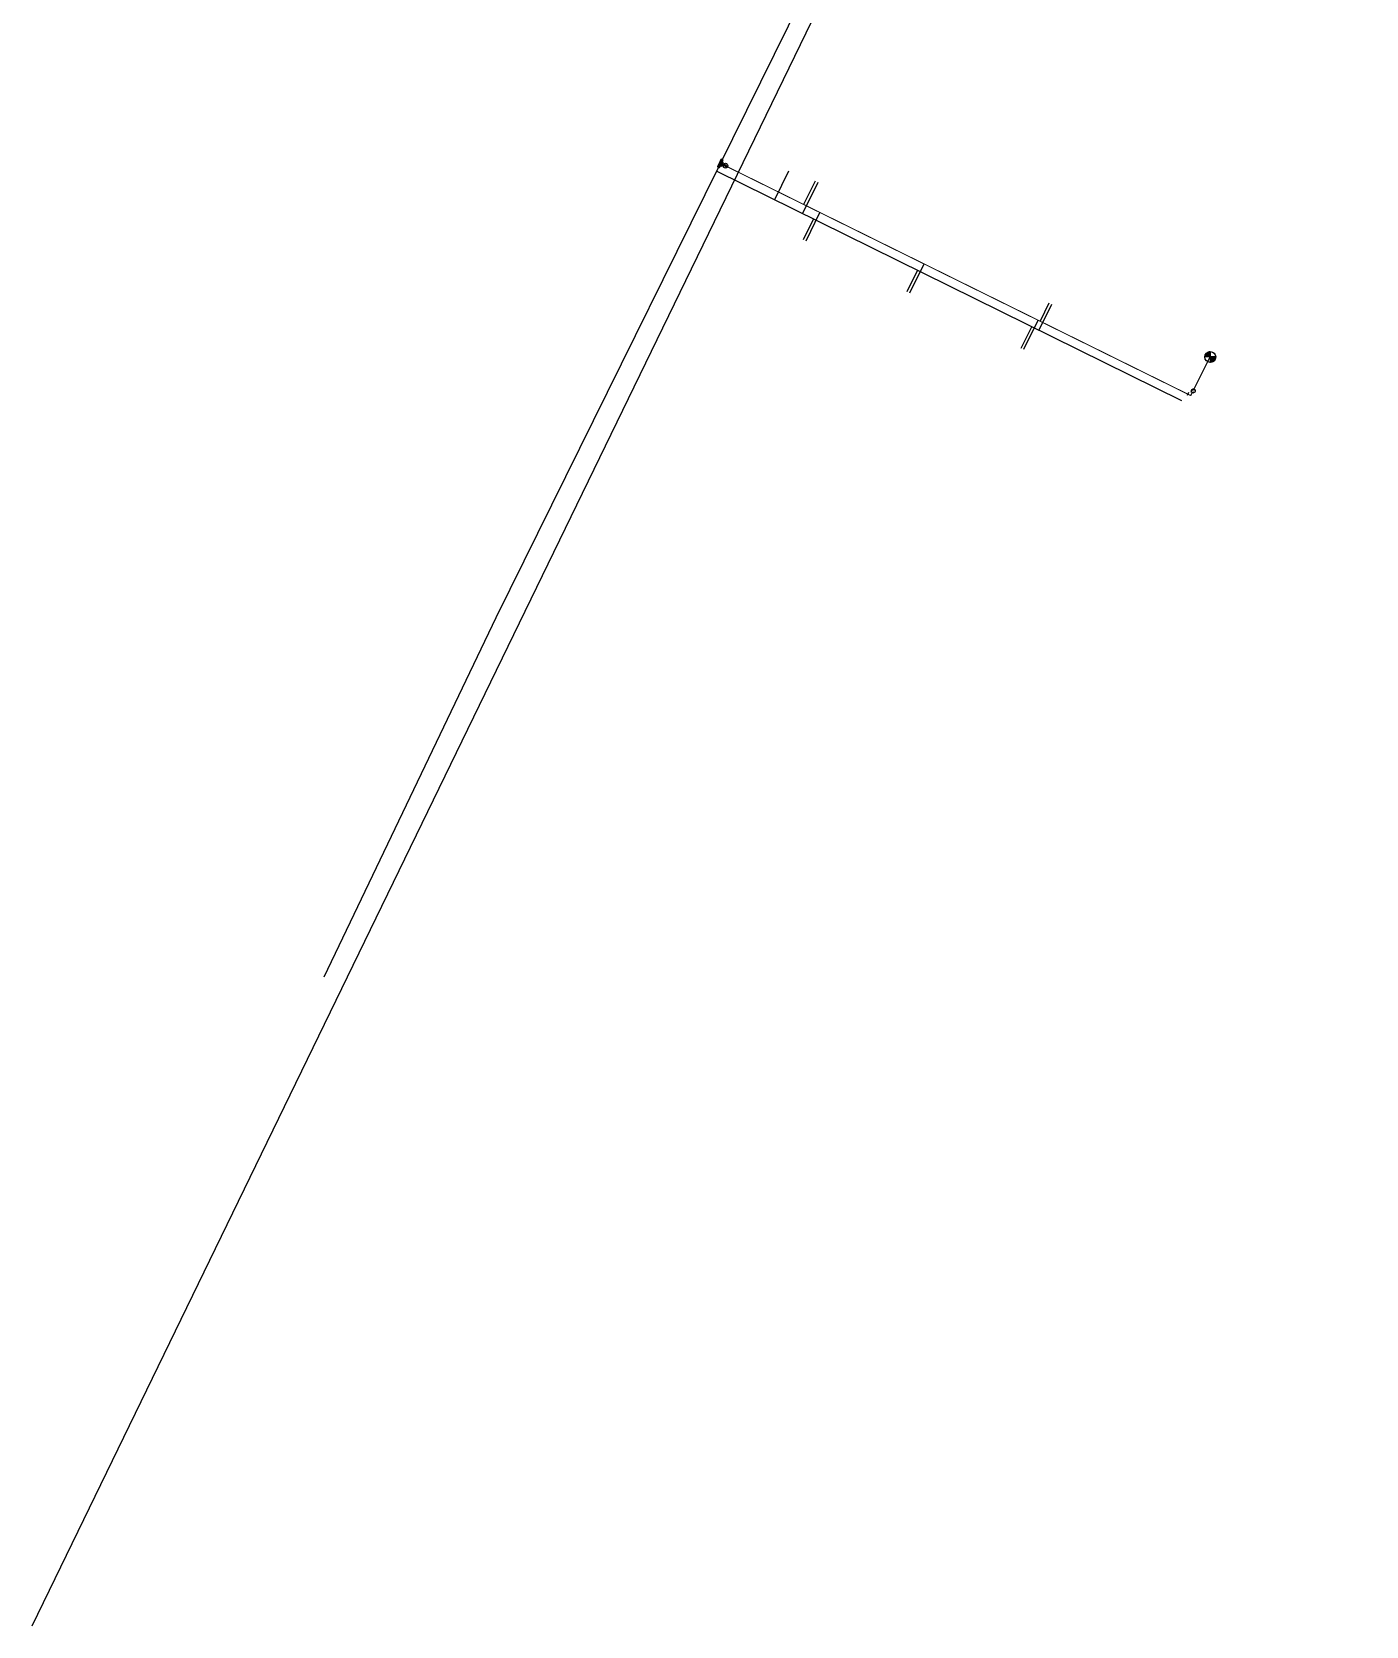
# Model space of a CAD drawing. Extents: x 10585 to 11359, y 10084 to 11560.
# Drawn here: x 10642 to 11102, y 10084 to 10633 of the extents above; entities that cross this region are included whole.
import ezdxf
from ezdxf.lldxf.tags import DXFTag

# ---------------------------------------------------------------- set-up
doc = ezdxf.new("R2010")
doc.units = 0
doc.header["$MEASUREMENT"] = 0
doc.set_wipeout_variables(frame=1)
for name, color, linetype in [('CU-WATR', 160, 'REC_WATER'), ('CU-WATR-E', 142, 'REC_WATER 08-INCH'), ('MON_LINE', 6, 'Continuous')]:
    doc.layers.add(name, color=color, linetype=linetype)
tags = doc.linetypes.add('HREC_WATER 04-INCH', pattern='A,0.75,-0.25,[4,REC_LStyles.shx,S=1,R=0,X=0,Y=0],-0.25,0.75', length=2).pattern_tags.tags
tags[6] = DXFTag(74, 12)
doc.linetypes.add('REC_WATER', pattern='A,1.5,-0.125,[107,REC_LStyles.shx,S=1,R=0,X=0,Y=0],-0.125,1.5', length=3.25)
doc.linetypes.add('REC_WATER 08-INCH', pattern='A,1.5,-0.25,[8,REC_LStyles.shx,S=1,R=0,X=0,Y=0],-0.25,1.5', length=3.5)

# ---------------------------------------------------------------- blocks, each defined once
blk = doc.blocks.new('TAPPING-SLEEVE')
for p, q in [((0.058, 0.134), (-0.058, 0.134)), ((0.058, 0.067), (-0.058, 0.067)), ((0.058, 0), (-0.058, 0)), ((-0.046, 0.174), (-0.046, -0.174)), ((0.046, 0.174), (-0.046, 0.174)), ((0.046, -0.174), (0.046, 0.174)), ((0.092, -0.1), (0.092, 0.1)), ((0.154, 0.071), (0.295, -0.071)), ((0.295, 0.071), (0.154, -0.071)), ((0.058, -0.067), (-0.058, -0.067)), ((0.058, -0.134), (-0.058, -0.134)), ((0.046, -0.174), (-0.046, -0.174))]:
    blk.add_line(p, q)
blk.add_circle((0.225, 0), 0.1)
blk = doc.blocks.new('*X37')
at = {"color": 0}
for p, q in [((5231.054, 5445.11), (5231.126, 5445.181)), ((5231.054, 5445.111), (5231.124, 5445.181)), ((5231.054, 5445.113), (5231.122, 5445.181)), ((5231.055, 5445.115), (5231.12, 5445.181)), ((5231.055, 5445.109), (5231.127, 5445.18)), ((5231.055, 5445.117), (5231.118, 5445.18)), ((5231.055, 5445.119), (5231.116, 5445.18)), ((5231.055, 5445.121), (5231.114, 5445.18)), ((5231.056, 5445.124), (5231.112, 5445.179)), ((5231.056, 5445.126), (5231.109, 5445.179)), ((5231.057, 5445.109), (5231.127, 5445.178)), ((5231.057, 5445.128), (5231.107, 5445.178)), ((5231.058, 5445.131), (5231.104, 5445.178)), ((5231.059, 5445.109), (5231.127, 5445.177)), ((5231.059, 5445.133), (5231.102, 5445.177)), ((5231.06, 5445.109), (5231.127, 5445.175)), ((5231.06, 5445.136), (5231.099, 5445.175)), ((5231.061, 5445.139), (5231.096, 5445.174)), ((5231.062, 5445.109), (5231.127, 5445.173)), ((5231.063, 5445.143), (5231.092, 5445.172)), ((5231.064, 5445.109), (5231.127, 5445.171)), ((5231.065, 5445.147), (5231.088, 5445.17)), ((5231.066, 5445.109), (5231.127, 5445.17)), ((5231.067, 5445.109), (5231.127, 5445.168)), ((5231.069, 5445.109), (5231.127, 5445.166)), ((5231.07, 5445.153), (5231.082, 5445.166)), ((5231.071, 5445.109), (5231.127, 5445.164)), ((5231.073, 5445.109), (5231.127, 5445.162)), ((5231.074, 5445.109), (5231.127, 5445.161)), ((5231.076, 5445.109), (5231.127, 5445.159)), ((5231.078, 5445.109), (5231.127, 5445.157)), ((5231.08, 5445.109), (5231.127, 5445.155)), ((5231.082, 5445.109), (5231.127, 5445.154)), ((5231.083, 5445.109), (5231.127, 5445.152)), ((5231.085, 5445.109), (5231.127, 5445.15)), ((5231.087, 5445.109), (5231.127, 5445.148)), ((5231.089, 5445.109), (5231.127, 5445.147)), ((5231.09, 5445.109), (5231.127, 5445.145)), ((5231.092, 5445.109), (5231.127, 5445.143)), ((5231.094, 5445.109), (5231.127, 5445.141)), ((5231.096, 5445.109), (5231.127, 5445.139)), ((5231.097, 5445.109), (5231.127, 5445.138)), ((5231.099, 5445.109), (5231.127, 5445.136)), ((5231.101, 5445.109), (5231.127, 5445.134)), ((5231.103, 5445.109), (5231.127, 5445.132)), ((5231.105, 5445.109), (5231.127, 5445.131)), ((5231.106, 5445.109), (5231.127, 5445.129)), ((5231.108, 5445.109), (5231.127, 5445.127)), ((5231.11, 5445.109), (5231.127, 5445.125)), ((5231.112, 5445.109), (5231.127, 5445.124)), ((5231.113, 5445.109), (5231.127, 5445.122)), ((5231.115, 5445.109), (5231.127, 5445.12)), ((5231.117, 5445.109), (5231.127, 5445.118)), ((5231.119, 5445.109), (5231.127, 5445.116)), ((5231.12, 5445.109), (5231.127, 5445.115)), ((5231.122, 5445.109), (5231.127, 5445.113)), ((5231.124, 5445.109), (5231.127, 5445.111)), ((5231.126, 5445.109), (5231.127, 5445.109)), ((5231.127, 5445.108), (5231.128, 5445.109)), ((5231.127, 5445.106), (5231.129, 5445.109)), ((5231.127, 5445.104), (5231.131, 5445.109)), ((5231.127, 5445.102), (5231.133, 5445.109)), ((5231.127, 5445.101), (5231.135, 5445.109)), ((5231.127, 5445.099), (5231.136, 5445.109)), ((5231.127, 5445.097), (5231.138, 5445.109)), ((5231.127, 5445.095), (5231.14, 5445.109)), ((5231.127, 5445.094), (5231.142, 5445.109)), ((5231.127, 5445.092), (5231.143, 5445.109)), ((5231.127, 5445.09), (5231.145, 5445.109)), ((5231.127, 5445.088), (5231.147, 5445.109)), ((5231.127, 5445.086), (5231.149, 5445.109)), ((5231.127, 5445.085), (5231.151, 5445.109)), ((5231.127, 5445.083), (5231.152, 5445.109)), ((5231.127, 5445.081), (5231.154, 5445.109)), ((5231.127, 5445.079), (5231.156, 5445.109)), ((5231.127, 5445.078), (5231.158, 5445.109)), ((5231.127, 5445.076), (5231.159, 5445.109)), ((5231.127, 5445.074), (5231.161, 5445.109)), ((5231.127, 5445.072), (5231.163, 5445.109)), ((5231.127, 5445.071), (5231.165, 5445.109)), ((5231.127, 5445.069), (5231.166, 5445.109)), ((5231.127, 5445.067), (5231.168, 5445.109)), ((5231.127, 5445.065), (5231.17, 5445.109)), ((5231.127, 5445.063), (5231.172, 5445.109)), ((5231.127, 5445.062), (5231.173, 5445.109)), ((5231.127, 5445.06), (5231.175, 5445.109)), ((5231.127, 5445.058), (5231.177, 5445.109)), ((5231.127, 5445.056), (5231.179, 5445.109)), ((5231.127, 5445.055), (5231.181, 5445.109)), ((5231.127, 5445.053), (5231.182, 5445.109)), ((5231.127, 5445.051), (5231.184, 5445.109)), ((5231.127, 5445.049), (5231.186, 5445.109)), ((5231.127, 5445.048), (5231.188, 5445.109)), ((5231.127, 5445.046), (5231.189, 5445.109)), ((5231.127, 5445.044), (5231.191, 5445.109)), ((5231.127, 5445.042), (5231.193, 5445.109)), ((5231.127, 5445.04), (5231.195, 5445.109)), ((5231.127, 5445.039), (5231.196, 5445.109)), ((5231.127, 5445.037), (5231.198, 5445.109)), ((5231.128, 5445.036), (5231.199, 5445.107)), ((5231.13, 5445.036), (5231.199, 5445.106)), ((5231.131, 5445.036), (5231.199, 5445.104)), ((5231.133, 5445.037), (5231.199, 5445.102)), ((5231.135, 5445.037), (5231.198, 5445.1)), ((5231.137, 5445.037), (5231.198, 5445.098)), ((5231.139, 5445.037), (5231.198, 5445.096)), ((5231.142, 5445.038), (5231.197, 5445.094)), ((5231.144, 5445.038), (5231.197, 5445.091)), ((5231.146, 5445.039), (5231.196, 5445.089)), ((5231.149, 5445.04), (5231.195, 5445.086)), ((5231.152, 5445.041), (5231.194, 5445.084)), ((5231.155, 5445.042), (5231.193, 5445.081)), ((5231.158, 5445.043), (5231.192, 5445.077)), ((5231.161, 5445.045), (5231.19, 5445.074)), ((5231.166, 5445.048), (5231.187, 5445.069)), ((5231.172, 5445.053), (5231.183, 5445.063))]:
    blk.add_line(p, q, dxfattribs=at)
blk = doc.blocks.new('FH')
for p, q in [((0.155, 0), (-0.155, 0)), ((0, 0.155), (0, -0.155))]:
    blk.add_line(p, q)
blk.add_circle((0, 0), 0.155)
at = {"xscale": 2.139999999999986, "yscale": 2.139999999999986, "zscale": 2.139999999999986}
blk.add_blockref('*X37', (-11194.611, -11652.532), dxfattribs=at)
blk = doc.blocks.new('VALVE GATE PHX')
blk.add_line((0.47, 0.48), (-0.47, -0.48))
for points in [[(0.48, -0.47), (-0.48, 0.48), (0.47, 0.48)], [(-0.48, -0.48), (0.48, -0.47)]]:
    blk.add_lwpolyline(points)
blk.add_wipeout([(-0.47, 0.47), (0.47, 0.48), (0, 0)])
blk.add_wipeout([(-0.47, -0.47), (0.47, -0.47), (0, 0)])
blk.add_circle((0, 0), 0.67)
blk = doc.blocks.new('90-BEND')
for p, q in [((0.05, 0.1), (-0.05, 0.1)), ((0.1, -0.05), (0.1, 0.05))]:
    blk.add_line(p, q)

msp = doc.modelspace()

# ---------------------------------------------------------------- linework, layer by layer
at = {"layer": 'CU-WATR'}
msp.add_line((10902.51, 10585.3), (10897.66, 10575.47), dxfattribs=at)
at = {"layer": 'CU-WATR', "linetype": 'HREC_WATER 04-INCH'}
for p, q in [((10911.7, 10581.85), (10907.75, 10573.84)), ((10908.57, 10561.33), (10913.38, 10571.06)), ((10944.4, 10543.38), (10949.31, 10553.32)), ((10992.35, 10539.75), (10989.3, 10533.58)), ((10983.71, 10523.89), (10988.65, 10533.9)), ((11041.33, 10507.9), (11048.02, 10521.24))]:
    msp.add_line(p, q, dxfattribs=at)
at = {"layer": 'CU-WATR', "linetype": 'HREC_WATER 04-INCH', "const_width": 0.333}
msp.add_lwpolyline([(11041.33, 10507.9), (10879.06, 10588)], dxfattribs=at)
at = {"layer": 'CU-WATR-E', "linetype": 'HREC_WATER 04-INCH'}
for p, q in [((10801.75, 10431.4), (10958.57, 10749.07)), ((11038.18, 10506.1), (10877.73, 10585.31)), ((10742.36, 10307.45), (10801.75, 10431.4))]:
    msp.add_line(p, q, dxfattribs=at)
at = {"layer": 'CU-WATR-E'}
for p, q in [((10912.6, 10581.41), (10907.32, 10570.71)), ((10907.67, 10561.77), (10911.15, 10568.81)), ((10943.5, 10543.82), (10947.08, 10551.08)), ((10993.24, 10539.31), (10988.87, 10530.45)), ((10982.81, 10524.33), (10986.43, 10531.66))]:
    msp.add_line(p, q, dxfattribs=at)
at = {"layer": 'MON_LINE'}
msp.add_line((11101.77, 11030.7), (10641.55, 10083.6), dxfattribs=at)

# ---------------------------------------------------------------- block references
at = {"layer": 'CU-WATR', "xscale": 8.39886657326268, "yscale": 8.39886657326268, "zscale": 8.39886657326268, "rotation": 334.2666666666574}
msp.add_blockref('TAPPING-SLEEVE', (10879.06, 10588), dxfattribs=at)
at = {"layer": 'CU-WATR', "xscale": 12, "yscale": 12, "zscale": 12}
msp.add_blockref('FH', (11048.02, 10521.24), dxfattribs=at)

# ---------------------------------------------------------------- next in the draw order: block references
at = {"layer": 'CU-WATR', "rotation": 333.6586038028132}
msp.add_blockref('VALVE GATE PHX', (11042.17, 10509.56), dxfattribs=at)

# ---------------------------------------------------------------- next in the draw order: block references
at = {"layer": 'CU-WATR', "linetype": 'HREC_WATER 04-INCH', "xscale": 12, "yscale": 12, "zscale": 12, "rotation": 63.38747134684598}
msp.add_blockref('90-BEND', (11041.33, 10507.9), dxfattribs=at)

doc.saveas('drawing.dxf')
